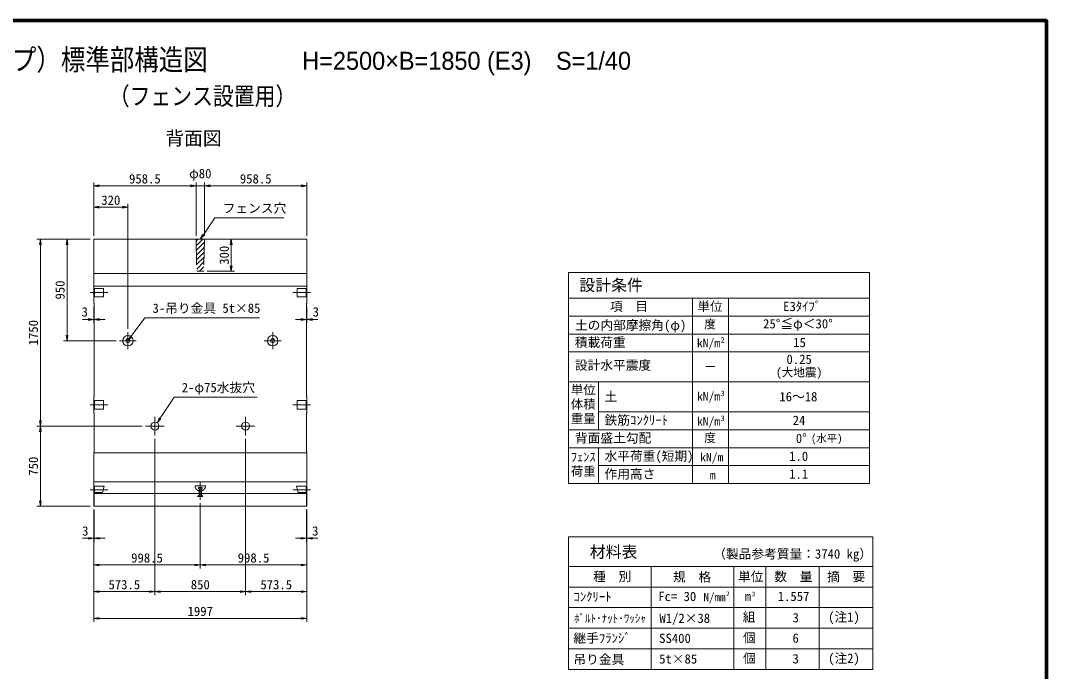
# Model space of a CAD drawing. Units: millimetres at full size, sheet at 1:40. Extents: x 141688 to 157488, y 10657 to 21690.
# Drawn here: x 147873 to 157488, y 15594 to 21690 of the extents above; entities that cross this region are included whole.
import ezdxf
from ezdxf.enums import TextEntityAlignment as Align

# ---------------------------------------------------------------- set-up
doc = ezdxf.new("R2010")
doc.units = ezdxf.units.MM
doc.header["$LTSCALE"] = 40
doc.linetypes.add('CHAIN', pattern=[18.5, 12, -1.5, 3.5, -1.5])
doc.linetypes.add('DASHED', pattern=[7.5, 6, -1.5])
for name, color, linetype, lineweight in [('01図枠', 1, 'Continuous', 70), ('0_2', 3, 'Continuous', 13), ('中心', 6, 'CHAIN', 9), ('外形線', 7, 'Continuous', 13), ('寸法', 2, 'Continuous', 9), ('細線', 4, 'Continuous', 9)]:
    doc.layers.add(name, color=color, linetype=linetype, lineweight=lineweight)
doc.layers.add('文字', color=7, linetype='Continuous')
doc.styles.add('ＭＳ ゴシック', font='')
doc.styles.add('ＭＳ Ｐゴシック', font='')
doc.styles.get('ＭＳ ゴシック').set_extended_font_data('MS Gothic')
doc.styles.get('ＭＳ Ｐゴシック').set_extended_font_data('MS PGothic')

# ---------------------------------------------------------------- blocks, each defined once
blk = doc.blocks.new('open_arrow')
at = {"color": 0, "linetype": 'Continuous', "lineweight": -2}
blk.add_lwpolyline([(7.5, 1.25), (0, 0), (7.5, -1.25)], dxfattribs=at)

msp = doc.modelspace()

# ---------------------------------------------------------------- hatches: boundary and pattern name
at = {"layer": '細線'}
h = msp.add_hatch(dxfattribs=at)
h.set_pattern_fill('USER', color=256, style=0, pattern_type=2)
h.set_pattern_definition([(45, (23835.64, 14457.51), (-22.45064, 22.45064), [])])
h.paths.add_polyline_path([(149597.24, 19641.75), (149517.24, 19641.75), (149524.74, 19341.75), (149589.74, 19341.75)])

# ---------------------------------------------------------------- linework, layer by layer
at = {"layer": '01図枠'}
msp.add_lwpolyline([(141687.54, 10809.99), (157487.54, 10809.99), (157487.54, 21689.99), (141687.54, 21689.99)], close=True, dxfattribs=at)
at = {"layer": '0_2'}
for centre in [(148878.74, 18691.75), (150235.74, 18691.75)]:
    msp.add_circle(centre, 49, dxfattribs=at)
at = {"layer": '中心'}
for p, q in [((148689.74, 19141.75), (148524.74, 19141.75)), ((150424.74, 19141.75), (150589.74, 19141.75)), ((148878.74, 18770.75), (148878.74, 18612.75)), ((150235.74, 18770.75), (150235.74, 18612.75)), ((148957.74, 18691.75), (148799.74, 18691.75)), ((150156.74, 18691.75), (150314.74, 18691.75)), ((148689.74, 18091.75), (148524.74, 18091.75)), ((150424.74, 18091.75), (150589.74, 18091.75)), ((149044.74, 17891.75), (149219.74, 17891.75)), ((149132.24, 17804.25), (149132.24, 17979.25)), ((149894.74, 17891.75), (150069.74, 17891.75)), ((149982.24, 17804.25), (149982.24, 17979.25)), ((149557.24, 17363.04), (149557.24, 17203.04)), ((148689.74, 17293.72), (148524.74, 17293.72)), ((150424.74, 17293.72), (150589.74, 17293.72))]:
    msp.add_line(p, q, dxfattribs=at)
at = {"layer": '外形線'}
for p, q in [((148558.74, 19641.75), (150555.74, 19641.75)), ((148558.74, 19641.75), (148558.74, 19041.75)), ((150555.74, 19641.75), (150555.74, 19041.75)), ((148561.74, 19038.75), (148558.74, 19041.75)), ((148561.74, 19038.75), (148561.74, 18169.75)), ((150552.74, 19038.75), (150555.74, 19041.75)), ((150552.74, 19038.75), (150552.74, 18169.75)), ((148561.74, 18169.75), (148558.74, 18166.75)), ((148558.74, 18166.75), (148558.74, 18016.75)), ((150552.74, 18169.75), (150555.74, 18166.75)), ((150555.74, 18166.75), (150555.74, 18016.75)), ((148561.74, 18013.75), (148558.74, 18016.75)), ((148561.74, 18013.75), (148561.74, 17644.75)), ((150552.74, 18013.75), (150555.74, 18016.75)), ((150552.74, 18013.75), (150552.74, 17644.75)), ((148561.74, 17644.75), (148558.74, 17641.75)), ((148558.74, 17641.75), (148558.74, 17141.75)), ((150552.74, 17644.75), (150555.74, 17641.75)), ((150555.74, 17641.75), (150555.74, 17141.75)), ((148558.74, 17261.75), (150555.74, 17261.75)), ((148558.74, 17141.75), (150555.74, 17141.75))]:
    msp.add_line(p, q, dxfattribs=at)
at = {"layer": '外形線', "linetype": 'DASHED'}
for p, q in [((149517.24, 19641.75), (149524.74, 19341.75)), ((149597.24, 19641.75), (149589.74, 19341.75)), ((149524.74, 19341.75), (149589.74, 19341.75))]:
    msp.add_line(p, q, dxfattribs=at)
at = {"layer": '外形線'}
for centre in [(149132.24, 17891.75), (149982.24, 17891.75)]:
    msp.add_circle(centre, 37.5, dxfattribs=at)
at = {"layer": '寸法'}
for p, q in [((148558.74, 19673.75), (148558.74, 20173.75)), ((148558.74, 20141.75), (149517.24, 20141.75)), ((149701.24, 20141.75), (149413.24, 20141.75)), ((149517.24, 19673.75), (149517.24, 20173.75)), ((149517.24, 19673.75), (149517.24, 20173.75)), ((149597.24, 19673.75), (149597.24, 20173.75)), ((149597.24, 19673.75), (149597.24, 20173.75)), ((150555.74, 20141.75), (149597.24, 20141.75)), ((150555.74, 19673.75), (150555.74, 20173.75)), ((148558.74, 19673.75), (148558.74, 19973.75)), ((148878.74, 19941.75), (148558.74, 19941.75)), ((148878.74, 18802.75), (148878.74, 19973.75)), ((148526.74, 19641.75), (148026.74, 19641.75)), ((148058.74, 17891.75), (148058.74, 19641.75)), ((148526.74, 19641.75), (148276.74, 19641.75)), ((148308.74, 19641.75), (148308.74, 18691.75)), ((149629.24, 19641.75), (149879.24, 19641.75)), ((149847.24, 19641.75), (149847.24, 19341.75)), ((149621.74, 19341.75), (149879.24, 19341.75)), ((148558.74, 19009.75), (148558.74, 18858.61)), ((148561.74, 19006.75), (148561.74, 18858.61)), ((150552.74, 19006.75), (150552.74, 18858.61)), ((150555.74, 19009.75), (150555.74, 18858.61)), ((148454.74, 18890.61), (148665.74, 18890.61)), ((150659.74, 18890.61), (150448.74, 18890.61)), ((148767.74, 18691.75), (148276.74, 18691.75)), ((149012.74, 17891.75), (148026.74, 17891.75)), ((149012.74, 17891.75), (148026.74, 17891.75)), ((148058.74, 17141.75), (148058.74, 17891.75)), ((149132.24, 17772.25), (149132.24, 16309.75)), ((149132.24, 17772.25), (149132.24, 16309.75)), ((149982.24, 17772.25), (149982.24, 16309.75)), ((149982.24, 17772.25), (149982.24, 16309.75)), ((148526.74, 17141.75), (148026.74, 17141.75)), ((149557.24, 17171.04), (149557.24, 16559.75)), ((149557.24, 17171.04), (149557.24, 16559.75)), ((148558.74, 17109.75), (148558.74, 16059.75)), ((148558.74, 17109.75), (148558.74, 16309.75)), ((148558.74, 17109.75), (148558.74, 16809.75)), ((148558.74, 17109.75), (148558.74, 16559.75)), ((148561.74, 17109.75), (148561.74, 16809.75)), ((150552.74, 17109.75), (150552.74, 16809.75)), ((150555.74, 17109.75), (150555.74, 16059.75)), ((150555.74, 17109.75), (150555.74, 16309.75)), ((150555.74, 17109.75), (150555.74, 16809.75)), ((150555.74, 17109.75), (150555.74, 16559.75)), ((148454.74, 16841.75), (148665.74, 16841.75)), ((150659.74, 16841.75), (150448.74, 16841.75)), ((148558.74, 16591.75), (149557.24, 16591.75)), ((149557.24, 16591.75), (150555.74, 16591.75)), ((148558.74, 16341.75), (149132.24, 16341.75)), ((149132.24, 16341.75), (149982.24, 16341.75)), ((149982.24, 16341.75), (150555.74, 16341.75)), ((148558.74, 16091.75), (150555.74, 16091.75))]:
    msp.add_line(p, q, dxfattribs=at)
at = {"layer": '寸法', "color": 3}
for p, q in [((153008.66, 17858.01), (153008.66, 19329.39)), ((153008.66, 19329.39), (155828.66, 19329.39)), ((155828.66, 17354.01), (155828.66, 19329.39)), ((153008.66, 17354.01), (153008.66, 19090.01)), ((153008.66, 19090.01), (155828.66, 19090.01)), ((154168.66, 17354.01), (154168.66, 19090.01)), ((154508.66, 17354.01), (154508.66, 19090.01)), ((153008.66, 18922.01), (155828.66, 18922.01)), ((153008.66, 18754.01), (155828.66, 18754.01)), ((153008.66, 18586.01), (155828.66, 18586.01)), ((153008.66, 18306.01), (155828.66, 18306.01)), ((153288.66, 17858.01), (153288.66, 18306.01)), ((153288.66, 18026.01), (155828.66, 18026.01)), ((153008.66, 17858.01), (155828.66, 17858.01)), ((153008.66, 17690.01), (155828.66, 17690.01)), ((153288.66, 17354.01), (153288.66, 17690.01)), ((153288.66, 17522.01), (155828.66, 17522.01)), ((153008.66, 17354.01), (155828.66, 17354.01)), ((153008.66, 15611.75), (153008.66, 16854.01)), ((153008.66, 16854.01), (155858.66, 16854.01)), ((155858.66, 15611.75), (155858.66, 16854.01)), ((153008.66, 16578.63), (155858.66, 16578.63)), ((153783.66, 15611.75), (153783.66, 16578.63)), ((154558.66, 15611.75), (154558.66, 16578.63)), ((154858.66, 15611.75), (154858.66, 16578.63)), ((154858.66, 15805.13), (154858.66, 16578.63)), ((155358.66, 15611.75), (155358.66, 16578.63)), ((153008.66, 16385.26), (155858.66, 16385.26)), ((153008.66, 16191.88), (155858.66, 16191.88)), ((153008.66, 15998.51), (155858.66, 15998.51)), ((153008.66, 15805.13), (155858.66, 15805.13)), ((153008.66, 15611.75), (155858.66, 15611.75))]:
    msp.add_line(p, q, dxfattribs=at)
at = {"layer": '寸法', "color": 3, "linetype": 'DASHED'}
for p, q in [((149508.19, 17333.04), (149606.29, 17333.04)), ((149539.24, 17318.04), (149575.24, 17318.04)), ((149539.24, 17306.04), (149539.24, 17318.04)), ((149575.24, 17318.04), (149575.24, 17306.04)), ((149532.19, 17233.04), (149547.19, 17244.7)), ((149582.22, 17233.04), (149532.19, 17233.04)), ((149575.24, 17306.04), (149539.24, 17306.04)), ((149547.19, 17306.04), (149547.19, 17244.7)), ((149547.19, 17244.7), (149567.22, 17244.7)), ((149567.22, 17306.04), (149567.22, 17244.7)), ((149567.22, 17244.7), (149582.22, 17233.04))]:
    msp.add_line(p, q, dxfattribs=at)
at = {"layer": '寸法'}
for points in [[(149557.24, 19641.75), (149586.64, 19684.64), (149695.19, 19843.05), (150338.81, 19843.05)], [(148878.74, 18691.75), (148909.7, 18733.53), (149037.56, 18906.15), (150113.62, 18906.15)], [(149152.94, 17923.02), (149181.63, 17966.39), (149312, 18163.41), (150089.64, 18163.41)]]:
    msp.add_lwpolyline(points, dxfattribs=at)
at = {"layer": '寸法', "color": 3}
for centre in [(148878.74, 18691.75), (150235.74, 18691.75)]:
    msp.add_circle(centre, 18, dxfattribs=at)
at = {"layer": '寸法', "color": 3, "linetype": 'DASHED'}
msp.add_arc((149557.24, 17333.04), 49.05, 180, 0, dxfattribs=at)
at = {"layer": '細線'}
for p, q in [((148558.74, 19321.75), (150555.74, 19321.75)), ((148558.74, 19201.75), (150555.74, 19201.75)), ((148564.74, 19101.75), (148564.74, 19181.75)), ((148649.74, 19181.75), (148564.74, 19181.75)), ((148649.74, 19101.75), (148649.74, 19181.75)), ((150464.74, 19101.75), (150464.74, 19181.75)), ((150464.74, 19181.75), (150549.74, 19181.75)), ((150549.74, 19101.75), (150549.74, 19181.75)), ((148649.74, 19101.75), (148564.74, 19101.75)), ((150464.74, 19101.75), (150549.74, 19101.75)), ((148564.74, 18051.75), (148564.74, 18131.75)), ((148649.74, 18131.75), (148564.74, 18131.75)), ((148649.74, 18051.75), (148649.74, 18131.75)), ((150464.74, 18051.75), (150464.74, 18131.75)), ((150464.74, 18131.75), (150549.74, 18131.75)), ((150549.74, 18051.75), (150549.74, 18131.75)), ((148649.74, 18051.75), (148564.74, 18051.75)), ((150464.74, 18051.75), (150549.74, 18051.75)), ((148558.74, 17641.75), (150555.74, 17641.75)), ((148558.74, 17370.85), (150555.74, 17370.85)), ((148561.74, 17141.75), (148561.74, 17261.75)), ((150552.74, 17141.75), (150552.74, 17261.75))]:
    msp.add_line(p, q, dxfattribs=at)
at = {"layer": '細線', "linetype": 'DASHED'}
for p, q in [((148564.74, 17268.72), (148564.74, 17328.72)), ((148564.74, 17328.72), (148655.74, 17328.72)), ((148640.74, 17268.72), (148655.74, 17328.72)), ((150473.74, 17268.72), (150458.74, 17328.72)), ((150549.74, 17328.72), (150458.74, 17328.72)), ((150549.74, 17268.72), (150549.74, 17328.72)), ((148564.74, 17268.72), (148640.74, 17268.72)), ((150549.74, 17268.72), (150473.74, 17268.72))]:
    msp.add_line(p, q, dxfattribs=at)

# ---------------------------------------------------------------- block references
at = {"layer": '寸法', "xscale": 6.93, "yscale": 6.93}
for p in [(148558.74, 20141.75), (149597.24, 20141.75), (149597.24, 20141.75), (148558.74, 19941.75), (148561.74, 18890.61), (150555.74, 18890.61), (148561.74, 16841.75), (150555.74, 16841.75), (148558.74, 16591.75), (149557.24, 16591.75), (148558.74, 16341.75), (149132.24, 16341.75), (149982.24, 16341.75), (148558.74, 16091.75)]:
    msp.add_blockref('open_arrow', p, dxfattribs=at)
for p, rotation in [((149517.24, 20141.75), 180), ((149517.24, 20141.75), 180), ((150555.74, 20141.75), 180), ((148878.74, 19941.75), 180), ((148058.74, 19641.75), 270), ((148308.74, 19641.75), 270), ((149557.24, 19641.75), 55.6), ((149847.24, 19641.75), 270), ((149847.24, 19341.75), 90), ((148558.74, 18890.61), 180), ((150552.74, 18890.61), 180), ((148308.74, 18691.75), 90), ((148878.74, 18691.75), 53.5), ((148058.74, 17891.75), 90), ((148058.74, 17891.75), 270), ((149152.94, 17923.02), 56.5), ((148058.74, 17141.75), 90), ((148558.74, 16841.75), 180), ((150552.74, 16841.75), 180), ((149557.24, 16591.75), 180), ((150555.74, 16591.75), 180), ((149132.24, 16341.75), 180), ((149982.24, 16341.75), 180), ((150555.74, 16341.75), 180), ((150555.74, 16091.75), 180)]:
    msp.add_blockref('open_arrow', p, dxfattribs=dict(at, rotation=rotation))

# ---------------------------------------------------------------- texts
at = {"layer": '寸法', "style": 'ＭＳ ゴシック'}
for s, p in [('φ80', (149557.24, 20257.22)), ('958.5', (149037.99, 20207.75)), ('958.5', (150076.49, 20207.75)), ('320', (148718.74, 20007.75)), ('3', (148474.36, 18962.05)), ('3', (150640.13, 18962.05)), ('3', (148479.63, 16910.35)), ('3', (150634.86, 16910.35)), ('998.5', (149057.99, 16657.75)), ('998.5', (150056.49, 16657.75)), ('573.5', (148845.49, 16407.75)), ('850', (149557.24, 16407.75)), ('573.5', (150268.99, 16407.75)), ('1997', (149557.24, 16157.75))]:
    msp.add_text(s, height=87.35, dxfattribs=at).set_placement(p, align=Align.MIDDLE_CENTER)
for s, p in [('フェンス穴', (149767.19, 19863.05)), ('3-吊り金具 5t×85', (149109.56, 18926.15)), ('2-φ75水抜穴', (149384, 18183.41))]:
    msp.add_text(s, height=87.35, dxfattribs=at).set_placement(p, align=Align.BOTTOM_LEFT)
for s, p in [('300', (149781.24, 19491.75)), ('950', (148242.74, 19166.75)), ('1750', (147992.74, 18766.75)), ('750', (147992.74, 17516.75))]:
    msp.add_text(s, height=87.35, rotation=90, dxfattribs=at).set_placement(p, align=Align.MIDDLE_CENTER)
at = {"layer": '寸法', "color": 3, "style": 'ＭＳ ゴシック'}
for s, height, p in [('設計条件', 109.2, (153109.63, 19125.26)), ('項\u3000目', 87.35, (153396.05, 18943.25)), ('単位', 87.35, (154215.25, 18943.25)), ('E3ﾀｲﾌﾟ', 87.35, (155019.33, 18943.25)), ('土の内部摩擦角(φ)', 87.35, (153068.98, 18767.38)), ('度', 79.75, (154280.45, 18782.32)), ('25°', 87.35, (154831.68, 18780.87)), ('≦φ＜30°', 87.35, (154994.27, 18780.87)), ('積載荷重', 87.35, (153067.08, 18607.38)), ('kN/m', 79.75, (154211.51, 18606.57)), ('2', 52.22, (154432.66, 18657.04)), ('15', 87.35, (155113.81, 18605.41)), ('0.25', 87.35, (155050.66, 18448.02)), ('設計水平震度', 87.35, (153067.94, 18393.07)), ('ー', 79.75, (154283.44, 18383.04)), ('(大地震)', 79.75, (154951.88, 18331.99)), ('土', 87.35, (153345.68, 18098.51)), ('kN/m', 79.75, (154211.94, 18106.51)), ('3', 52.22, (154433.08, 18156.99)), ('16～18', 87.35, (154983.92, 18097.86)), ('鉄筋ｺﾝｸﾘｰﾄ', 87.35, (153345.68, 17877.93)), ('kN/m', 79.75, (154211.94, 17873)), ('3', 52.22, (154433.08, 17923.47)), ('24', 87.35, (155109.14, 17876.46)), ('背面盛土勾配', 87.35, (153068.66, 17711.25)), ('度', 79.75, (154280.45, 17718.32)), ('0°', 87.35, (155138.56, 17708.27)), ('(水平)', 72.16, (155280.89, 17719.78)), ('水平荷重(短期)', 87.35, (153345.68, 17541.93)), ('kN/m', 79.75, (154241.94, 17537)), ('1.0', 87.35, (155075.95, 17540.46)), ('作用高さ', 87.35, (153345.68, 17373.93)), ('m', 79.75, (154332.01, 17369)), ('1.1', 87.35, (155075.95, 17372.46)), ('材料表', 109.2, (153207.53, 16626.76)), ('種\u3000別', 87.35, (153238.94, 16413.92)), ('単位', 87.35, (154596.29, 16412.98)), ('数\u3000量', 87.35, (154936.69, 16413.72)), ('摘\u3000要', 87.35, (155431.68, 16413.33)), ('規\u3000格', 87.35, (153987.09, 16409.78)), ('ｺﾝｸﾘｰﾄ', 87.35, (153054.31, 16224.77)), ('Fc= 30', 87.35, (153849.08, 16227.19)), ('N/mm', 75.95, (154272.83, 16229.37)), ('2', 43.67, (154484.39, 16286.61)), ('m', 87.35, (154659.24, 16228.35)), ('3', 43.67, (154724.63, 16285.06)), ('組', 87.35, (154641.34, 16034.97)), ('(注1)', 87.35, (155441.34, 16034.97)), ('ﾎﾞﾙﾄ･ﾅｯﾄ･ﾜｯｼｬ', 75.95, (153060.14, 16029.96)), ('W1/2×38', 87.35, (153859.85, 16023.28)), ('継手ﾌﾗﾝｼﾞ', 87.35, (153054.09, 15836.71)), ('個 ', 87.35, (154642.67, 15841.6)), ('SS400', 87.35, (153857.64, 15835.17)), ('個 ', 87.35, (154642.67, 15648.22)), ('(注2)', 87.35, (155441.34, 15648.22)), ('吊り金具', 87.35, (153054.09, 15638.01)), ('5t×85', 87.35, (153857.64, 15641.79))]:
    msp.add_text(s, height=height, dxfattribs=at).set_placement(p, align=Align.BOTTOM_LEFT)
for s, p in [('単位', (153029.8, 18275.15)), ('体積', (153029.8, 18140.48)), ('重量', (153029.8, 18005.81)), ('ﾌｪﾝｽ', (153029.8, 17646.14)), ('荷重', (153029.8, 17511.47))]:
    msp.add_text(s, height=85.24, dxfattribs=at).set_placement(p, align=Align.TOP_LEFT)
for s, p in [('（製品参考質量：3740 kg）', (155852.61, 16625.65)), ('1.557', (155265.9, 16227.67)), ('3', (155167.37, 16027.95)), ('6', (155167.11, 15836.95)), ('3', (155167.11, 15643.57))]:
    msp.add_text(s, height=87.35, dxfattribs=at).set_placement(p, align=Align.BOTTOM_RIGHT)
at = {"layer": '文字', "style": 'ＭＳ Ｐゴシック', "width": 0.85}
for s, height, p in [(' KLウォール3型（Eタイプ）標準部構造図\u3000\u3000\u3000\u3000\u3000\u3000\u3000\u3000\u3000\u3000\u3000\u3000\u3000\u3000 \u3000\u3000\u3000\u3000', 197.9, (149587.54, 21165.77)), ('（フェンス設置用）', 168.3, (149578.69, 20847.73))]:
    msp.add_text(s, height=height, dxfattribs=at).set_placement(p, align=Align.BOTTOM_CENTER)
at = {"layer": '文字', "style": 'ＭＳ Ｐゴシック'}
msp.add_text('H=2500×B=1850 (E3)\u3000S=1/40', height=168.3, dxfattribs=at).set_placement((150512.76, 21178.44), align=Align.BOTTOM_LEFT)
msp.add_text(' 背面図 ', height=128.7, dxfattribs=at).set_placement((149493.41, 20485.14), align=Align.BOTTOM_CENTER)

doc.saveas('drawing.dxf')
